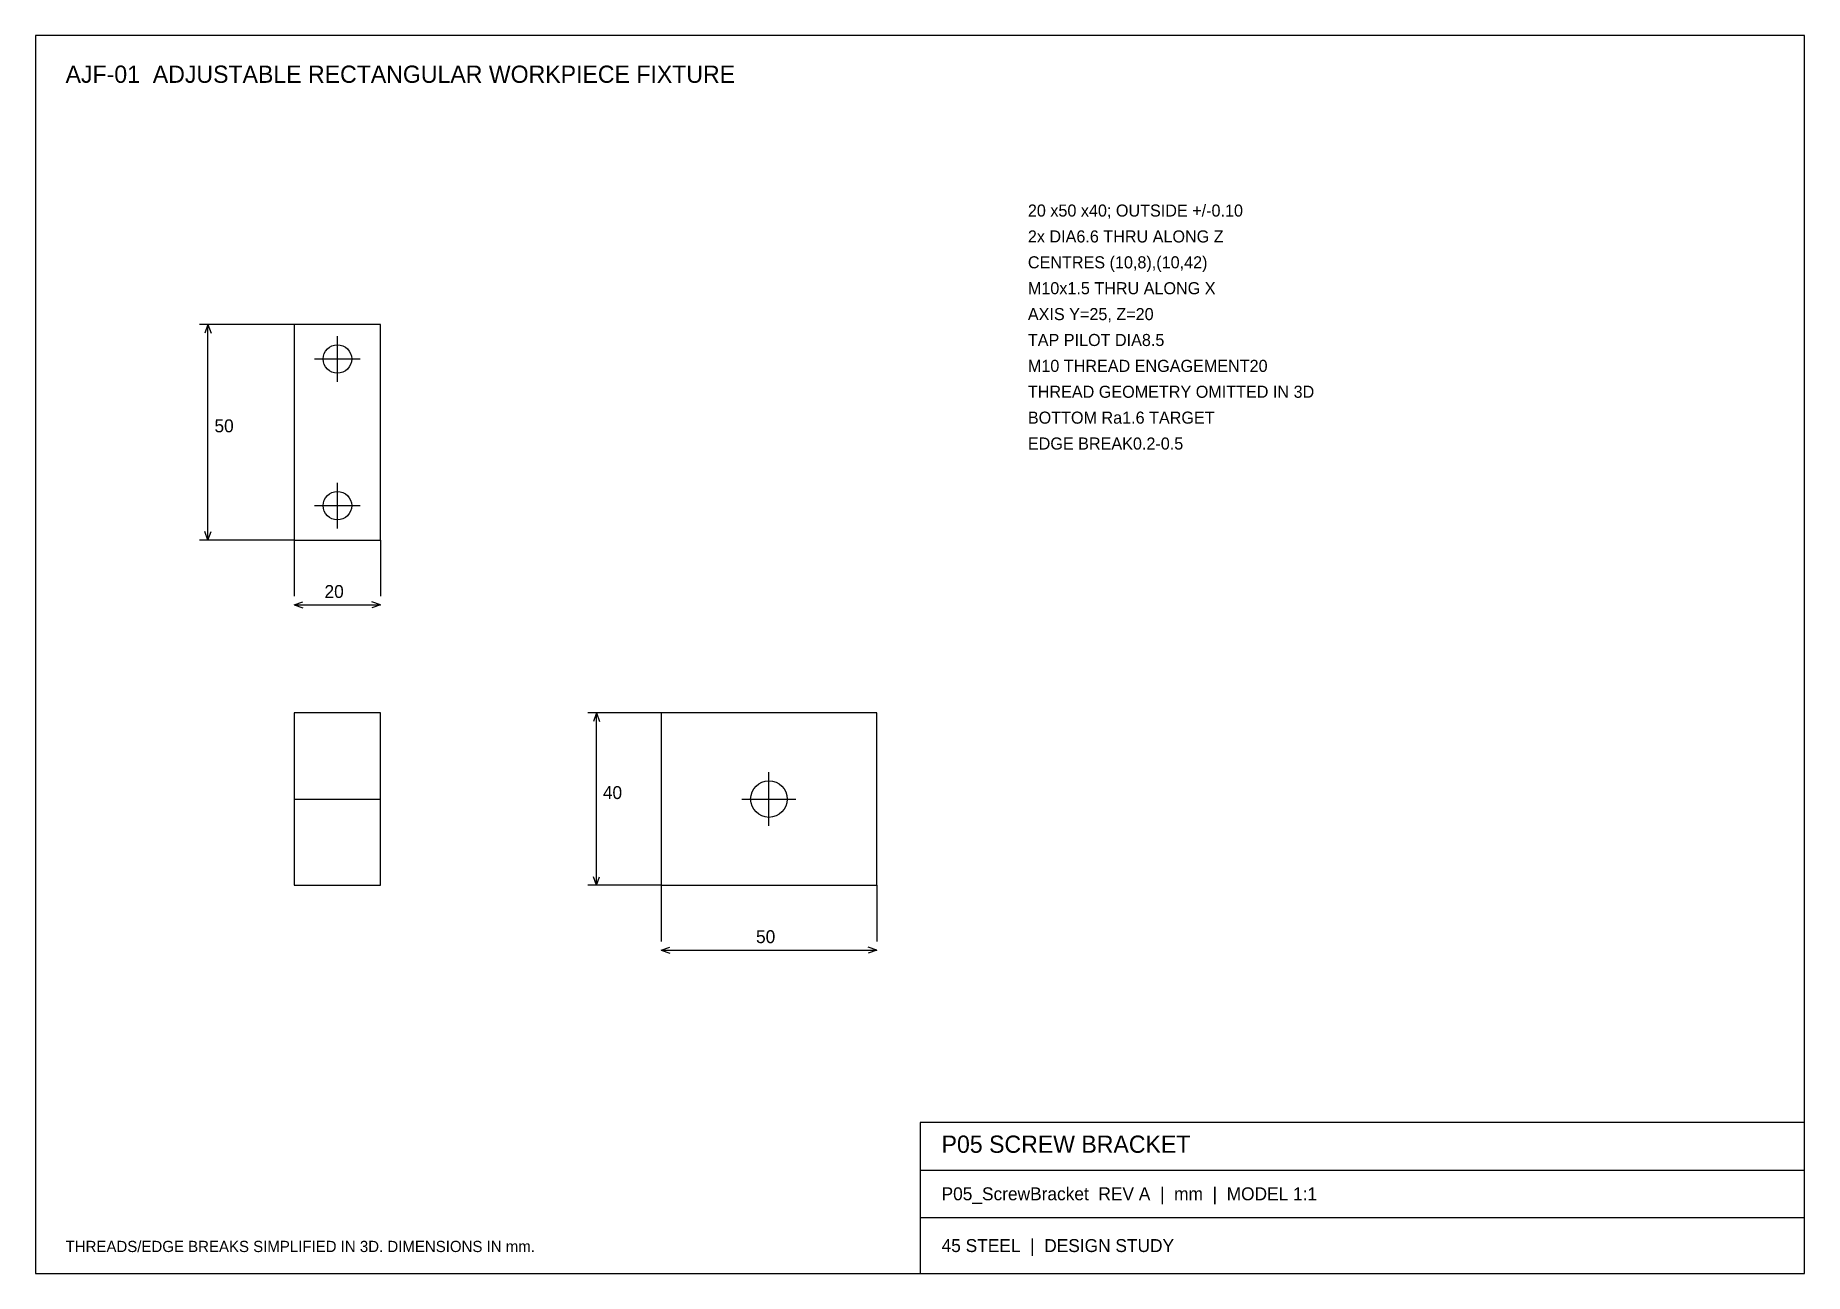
# Model space of a CAD drawing. Extents: x 5 to 415, y 5 to 292.
import ezdxf

# ---------------------------------------------------------------- set-up
doc = ezdxf.new("R2010")
doc.units = 0
for name, color, linetype in [('CENTER', 3, 'CONTINUOUS'), ('DIM', 2, 'CONTINUOUS'), ('FRAME', 7, 'CONTINUOUS'), ('OUTLINE', 7, 'CONTINUOUS'), ('TEXT', 7, 'CONTINUOUS')]:
    doc.layers.add(name, color=color, linetype=linetype)

msp = doc.modelspace()

# ---------------------------------------------------------------- linework, layer by layer
at = {"layer": 'CENTER'}
for p, q in [((75, 211.7), (75, 222.3)), ((69.7, 217), (80.3, 217)), ((75, 177.7), (75, 188.3)), ((69.7, 183), (80.3, 183)), ((175, 108.75), (175, 121.25)), ((65, 115), (85, 115)), ((168.75, 115), (181.25, 115))]:
    msp.add_line(p, q, dxfattribs=at)
at = {"layer": 'DIM'}
for p, q in [((65, 225), (43, 225)), ((45, 225), (44.3, 223)), ((45, 175), (45, 225)), ((45, 225), (45.7, 223)), ((45, 175), (44.3, 177)), ((45, 175), (45.7, 177)), ((65, 175), (43, 175)), ((65, 175), (65, 162)), ((85, 175), (85, 162)), ((65, 160), (67, 160.7)), ((65, 160), (85, 160)), ((65, 160), (67, 159.3)), ((85, 160), (83, 160.7)), ((85, 160), (83, 159.3)), ((150, 135), (133, 135)), ((135, 135), (134.3, 133)), ((135, 95), (135, 135)), ((135, 135), (135.7, 133)), ((150, 95), (133, 95)), ((135, 95), (134.3, 97)), ((135, 95), (135.7, 97)), ((150, 95), (150, 82)), ((200, 95), (200, 82)), ((150, 80), (152, 80.7)), ((150, 80), (200, 80)), ((150, 80), (152, 79.3)), ((200, 80), (198, 80.7)), ((200, 80), (198, 79.3))]:
    msp.add_line(p, q, dxfattribs=at)
at = {"layer": 'FRAME'}
for p, q in [((415, 292), (5, 292)), ((5, 292), (5, 5)), ((415, 5), (415, 292)), ((415, 40), (210, 40)), ((210, 40), (210, 5)), ((415, 5), (415, 40)), ((210, 29), (415, 29)), ((210, 18), (415, 18)), ((5, 5), (415, 5)), ((210, 5), (415, 5))]:
    msp.add_line(p, q, dxfattribs=at)
at = {"layer": 'OUTLINE'}
for p, q in [((85, 225), (65, 225)), ((65, 225), (65, 175)), ((85, 175), (85, 225)), ((65, 175), (85, 175)), ((85, 135), (65, 135)), ((65, 135), (65, 95)), ((85, 95), (85, 135)), ((200, 135), (150, 135)), ((150, 135), (150, 95)), ((200, 95), (200, 135)), ((65, 95), (85, 95)), ((150, 95), (200, 95))]:
    msp.add_line(p, q, dxfattribs=at)
for centre, radius in [((75, 217), 3.3), ((75, 183), 3.3), ((175, 115), 4.25)]:
    msp.add_circle(centre, radius, dxfattribs=at)

# ---------------------------------------------------------------- texts
at = {"layer": 'DIM'}
for s, p in [('50', (46.5, 200)), ('20', (72, 161.6)), ('40', (136.5, 115)), ('50', (172, 81.6))]:
    msp.add_text(s, height=3, dxfattribs=at).set_placement(p)
at = {"layer": 'TEXT'}
for s, height, p in [('AJF-01  ADJUSTABLE RECTANGULAR WORKPIECE FIXTURE', 4, (12, 281)), ('20 x50 x40; OUTSIDE +/-0.10', 2.8, (235, 250)), ('2x DIA6.6 THRU ALONG Z', 2.8, (235, 244)), ('CENTRES (10,8),(10,42)', 2.8, (235, 238)), ('M10x1.5 THRU ALONG X', 2.8, (235, 232)), ('AXIS Y=25, Z=20', 2.8, (235, 226)), ('TAP PILOT DIA8.5', 2.8, (235, 220)), ('M10 THREAD ENGAGEMENT20', 2.8, (235, 214)), ('THREAD GEOMETRY OMITTED IN 3D', 2.8, (235, 208)), ('BOTTOM Ra1.6 TARGET', 2.8, (235, 202)), ('EDGE BREAK0.2-0.5', 2.8, (235, 196)), ('P05 SCREW BRACKET', 4, (215, 33)), ('P05_ScrewBracket  REV A  |  mm  |  MODEL 1:1', 3, (215, 22)), ('THREADS/EDGE BREAKS SIMPLIFIED IN 3D. DIMENSIONS IN mm.', 2.6, (12, 10)), ('45 STEEL  |  DESIGN STUDY', 3, (215, 10))]:
    msp.add_text(s, height=height, dxfattribs=at).set_placement(p)

doc.saveas('drawing.dxf')
